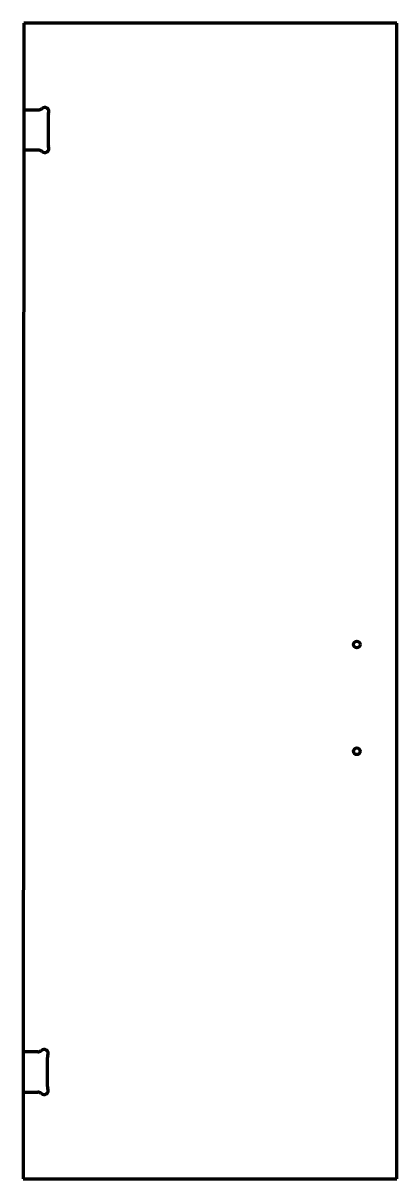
# Model space of a CAD drawing. Header units: inches. Extents: x 0 to 28, y 0 to 86.5.
import ezdxf

# ---------------------------------------------------------------- set-up
doc = ezdxf.new("R2010")
doc.units = ezdxf.units.IN
doc.header["$MEASUREMENT"] = 0
doc.layers.add('1', color=7, linetype='Continuous')

msp = doc.modelspace()

# ---------------------------------------------------------------- linework, layer by layer
at = {"color": 7, "lineweight": 90}
for p, q in [((0.062, 86.5), (0, 0)), ((28, 86.5), (0.062, 86.5)), ((28, 0), (28, 86.5)), ((0, 0), (28, 0))]:
    msp.add_line(p, q, dxfattribs=at)
at = {"layer": '1', "color": 7, "lineweight": 90}
for p, q in [((0.058, 80), (1.148, 79.999)), ((1.87, 79.587), (1.868, 77.41)), ((1.146, 76.999), (0.056, 77)), ((1.097, 9.499), (0.007, 9.5)), ((1.817, 6.91), (1.819, 9.087)), ((0.005, 6.5), (1.095, 6.499))]:
    msp.add_line(p, q, dxfattribs=at)
at = {"layer": '1', "color": 1, "lineweight": 90}
for centre in [(25, 40), (25, 32)]:
    msp.add_circle(centre, 0.25, dxfattribs=at)
at = {"layer": '1', "color": 7, "lineweight": 90}
for centre, radius, start, end in [((1.149, 80.374), 0.375, 269.9586, 313.30036), ((1.62, 79.874), 0.312, 335.33862, 493.30036), ((2.245, 79.587), 0.375, 155.33862, 179.9586), ((1.146, 76.624), 0.375, 46.61684, 89.9586), ((1.618, 77.124), 0.312, 226.61684, 384.57858), ((2.243, 77.41), 0.375, 179.9586, 204.57858), ((1.098, 9.874), 0.375, 269.9586, 313.30036), ((1.569, 9.374), 0.312, 335.33862, 493.30036), ((2.194, 9.087), 0.375, 155.33862, 179.9586), ((1.095, 6.124), 0.375, 46.61684, 89.9586), ((1.567, 6.624), 0.312, 226.61684, 384.57858), ((2.192, 6.91), 0.375, 179.9586, 204.57858)]:
    msp.add_arc(centre, radius, start, end, dxfattribs=at)

doc.saveas('drawing.dxf')
